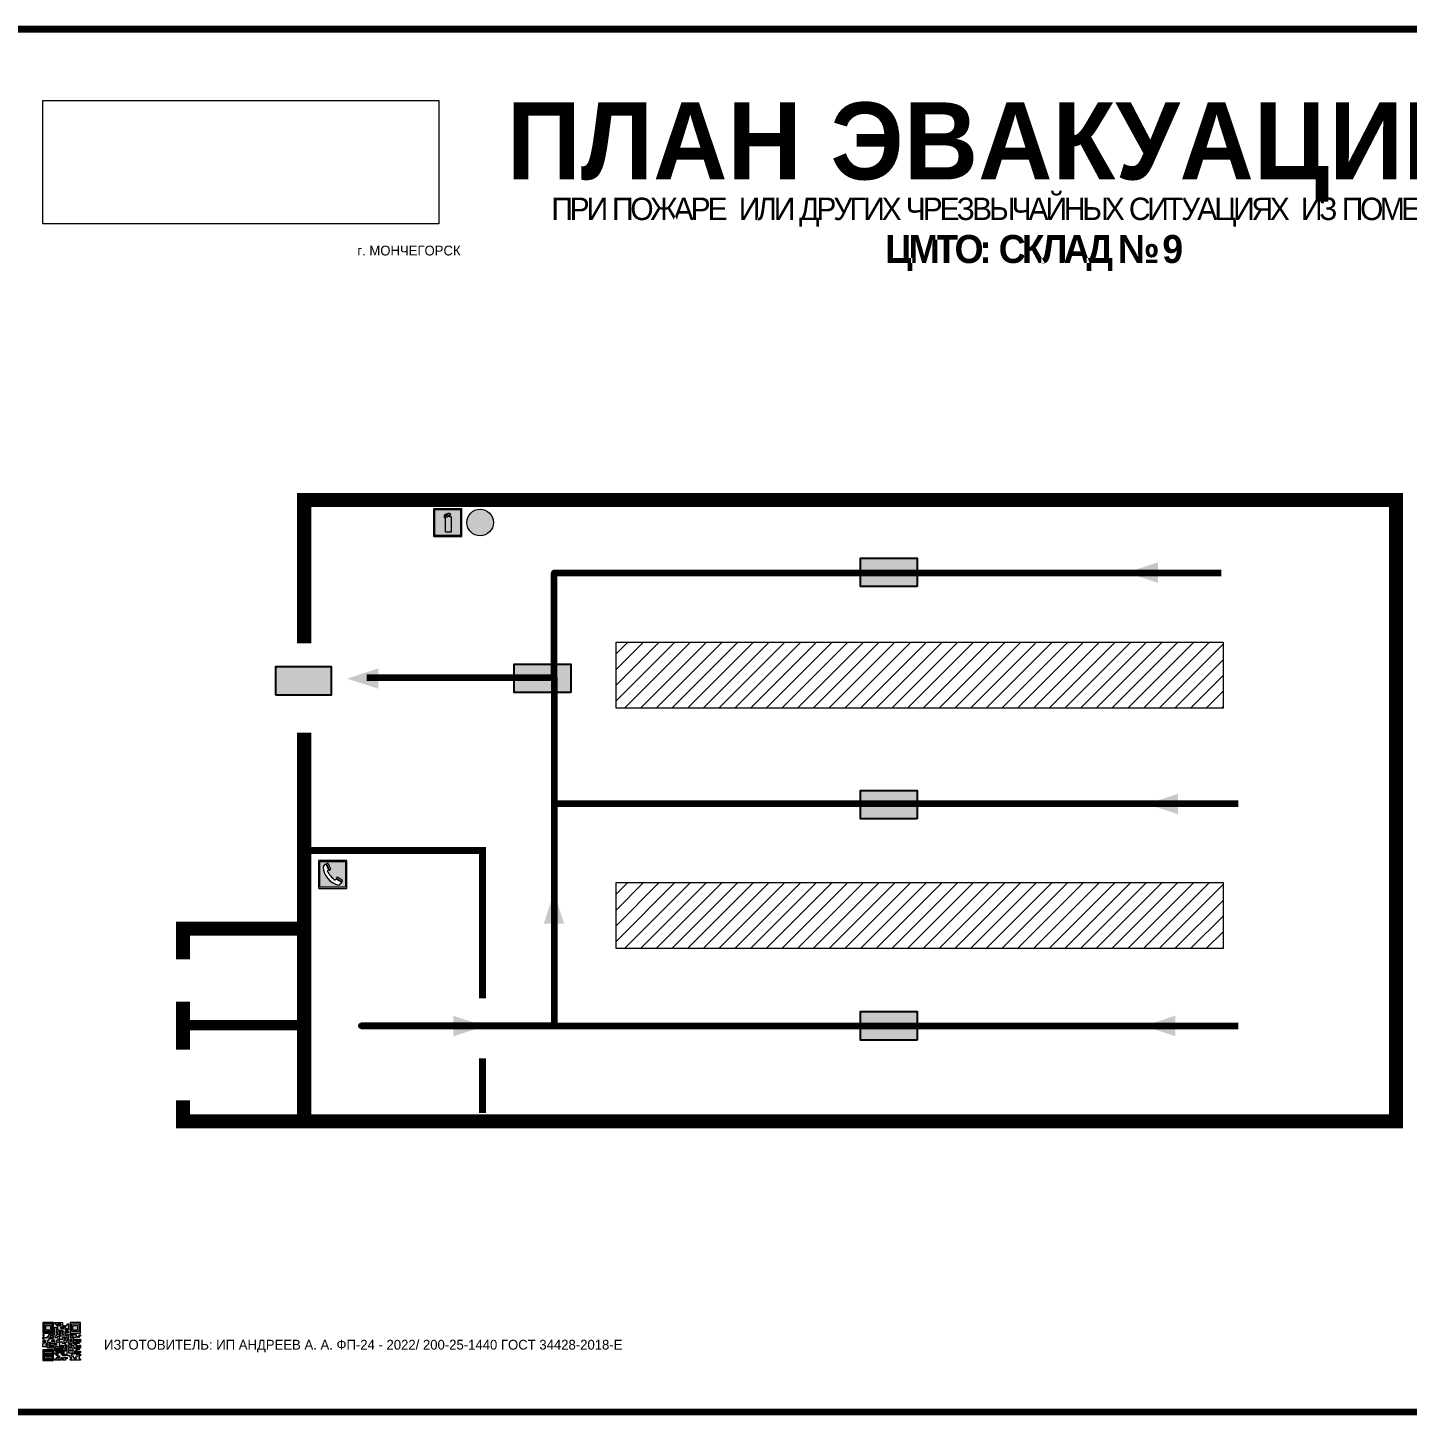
# Model space of a CAD drawing. Header units: millimetres. Extents: x 13810 to 67229, y 12374 to 21950.
# Drawn here: x 36676.6 to 37070.6, y 19087.6 to 19483 of the extents above; entities that cross this region are included whole.
import ezdxf

# ---------------------------------------------------------------- set-up
doc = ezdxf.new("R2010")
doc.units = ezdxf.units.MM
doc.layers.add('План_Штампы', color=7, linetype='Continuous')
doc.styles.add('обычный', font='arial.ttf')
picture_1 = doc.add_image_def('image1.jpg', size_in_pixel=(337, 105))

# ---------------------------------------------------------------- blocks, each defined once
blk = doc.blocks.new('QR')
at = {"lineweight": 0}
h = blk.add_hatch(color=256, dxfattribs=at)
h.dxf.hatch_style = 1
h.paths.add_polyline_path([(9241.16, 2687.38), (9242.01, 2687.38), (9242.01, 2687.83), (9241.59, 2687.83), (9241.59, 2688.68), (9239.45, 2688.68), (9239.45, 2688.25), (9239.86, 2688.25), (9239.86, 2687.83), (9240.29, 2687.83), (9240.29, 2688.25), (9241.16, 2688.25), (9241.16, 2687.83), (9240.29, 2687.83), (9240.29, 2687.38), (9239.45, 2687.38), (9239.45, 2685.22), (9238.57, 2685.22), (9238.57, 2684.8), (9239.02, 2684.8), (9239.02, 2684.37), (9238.13, 2684.37), (9238.13, 2683.92), (9239.02, 2683.92), (9239.02, 2683.5), (9239.44, 2683.5), (9239.44, 2682.64), (9239.87, 2682.64), (9239.87, 2682.18), (9239.44, 2682.18), (9239.44, 2682.64), (9238.13, 2682.64), (9238.13, 2681.76), (9237.71, 2681.76), (9237.71, 2682.64), (9238.13, 2682.64), (9238.13, 2683.07), (9237.27, 2683.07), (9237.27, 2683.51), (9237.71, 2683.51), (9237.71, 2684.37), (9238.13, 2684.37), (9238.13, 2685.22), (9237.71, 2685.22), (9237.71, 2684.8), (9237.28, 2684.8), (9237.28, 2684.38), (9235.98, 2684.38), (9235.98, 2683.92), (9236.4, 2683.92), (9236.4, 2683.49), (9236.84, 2683.49), (9236.84, 2683.07), (9236.4, 2683.07), (9236.4, 2682.64), (9235.98, 2682.64), (9235.98, 2681.76), (9237.29, 2681.76), (9237.29, 2681.33), (9239.43, 2681.33), (9239.43, 2681.76), (9240.74, 2681.76), (9240.74, 2683.05), (9239.87, 2683.05), (9239.87, 2683.5), (9240.29, 2683.5), (9240.29, 2683.91), (9240.74, 2683.91), (9240.74, 2684.81), (9240.29, 2684.81), (9240.29, 2684.79), (9240.29, 2684.37), (9239.45, 2684.37), (9239.45, 2684.8), (9239.87, 2684.8), (9239.87, 2685.21), (9240.74, 2685.21), (9240.74, 2686.1), (9240.29, 2686.1), (9240.29, 2685.64), (9239.86, 2685.64), (9239.86, 2686.95), (9240.29, 2686.95), (9240.29, 2686.52), (9240.74, 2686.52), (9240.74, 2686.1), (9241.16, 2686.1), (9241.16, 2686.53), (9241.59, 2686.53), (9241.59, 2686.1), (9242.02, 2686.1), (9242.02, 2685.21), (9241.59, 2685.21), (9241.59, 2686.1), (9241.16, 2686.1), (9241.16, 2685.21), (9240.74, 2685.21), (9240.74, 2684.81), (9242.89, 2684.81), (9242.89, 2685.22), (9242.47, 2685.22), (9242.47, 2686.11), (9242.89, 2686.11), (9242.89, 2686.52), (9242.46, 2686.52), (9242.46, 2686.95), (9242.89, 2686.95), (9242.89, 2686.52), (9243.32, 2686.52), (9243.32, 2688.26), (9242.9, 2688.26), (9242.9, 2687.83), (9242.47, 2687.83), (9242.47, 2687.38), (9242.01, 2687.38), (9242.01, 2686.94), (9241.16, 2686.94)])
h.paths.add_polyline_path([(9239.02, 2682.18), (9239.02, 2681.76), (9238.54, 2681.76), (9238.54, 2682.18)], flags=16)
h.paths.add_polyline_path([(9237.27, 2682.65), (9237.27, 2682.19), (9236.83, 2682.19), (9236.83, 2682.65)], flags=16)
h = blk.add_hatch(color=256, dxfattribs=at)
h.dxf.hatch_style = 1
h.paths.add_polyline_path([(9238.15, 2687.83), (9236.83, 2687.83), (9236.83, 2686.52), (9238.15, 2686.52)], flags=0)
h.paths.add_polyline_path([(9239.01, 2685.65), (9239.01, 2688.68), (9235.98, 2688.68), (9235.98, 2685.65)])
h.paths.add_polyline_path([(9236.41, 2686.1), (9236.41, 2688.26), (9238.56, 2688.26), (9238.56, 2686.1)], flags=16)
h.paths.add_polyline_path([(9236.83, 2686.52), (9236.83, 2687.83), (9238.15, 2687.83), (9238.15, 2686.52)], flags=0)
h = blk.add_hatch(color=256, dxfattribs=at)
h.dxf.hatch_style = 1
h.paths.add_polyline_path([(9243.32, 2686.11), (9242.89, 2686.11), (9242.89, 2685.64), (9243.32, 2685.64)])
h.paths.add_polyline_path([(9239.02, 2683.07), (9239.02, 2683.5), (9238.56, 2683.5), (9238.56, 2683.07)])
h.paths.add_polyline_path([(9236.4, 2684.8), (9236.4, 2685.22), (9235.98, 2685.22), (9235.98, 2684.8)])
h.paths.add_polyline_path([(9236.4, 2683.07), (9236.4, 2683.49), (9235.98, 2683.49), (9235.98, 2683.07)])
h = blk.add_hatch(color=256, dxfattribs=at)
h.dxf.hatch_style = 1
h.paths.add_polyline_path([(9238.15, 2686.52), (9238.15, 2687.83), (9236.83, 2687.83), (9236.83, 2686.52)])
h.paths.add_polyline_path([(9245.91, 2686.52), (9245.91, 2687.83), (9244.59, 2687.83), (9244.59, 2686.52)], flags=0)
h.paths.add_polyline_path([(9246.77, 2685.65), (9246.77, 2688.68), (9243.74, 2688.68), (9243.74, 2685.65)])
h.paths.add_polyline_path([(9244.17, 2686.1), (9244.17, 2688.26), (9246.32, 2688.26), (9246.32, 2686.1)], flags=16)
h.paths.add_polyline_path([(9244.59, 2686.52), (9244.59, 2687.83), (9245.91, 2687.83), (9245.91, 2686.52)], flags=0)
h = blk.add_hatch(color=256, dxfattribs=at)
h.dxf.hatch_style = 1
h.paths.add_polyline_path([(9240.75, 2681.76), (9240.75, 2681.35), (9241.17, 2681.35), (9241.17, 2681.76)])
h.paths.add_polyline_path([(9241.6, 2682.18), (9241.17, 2682.18), (9241.17, 2681.76), (9241.6, 2681.76)])
h.paths.add_polyline_path([(9242.47, 2681.34), (9242.47, 2682.19), (9242.02, 2682.19), (9242.02, 2681.76), (9241.6, 2681.76), (9241.6, 2681.34)])
h.paths.add_polyline_path([(9239.87, 2678.3), (9239.44, 2678.3), (9239.44, 2677.89), (9241.17, 2677.89), (9241.17, 2678.3), (9240.28, 2678.3), (9240.28, 2678.73), (9239.87, 2678.73)])
h.paths.add_polyline_path([(9240.75, 2678.73), (9240.75, 2679.19), (9240.28, 2679.19), (9240.28, 2678.73)])
h.paths.add_polyline_path([(9241.6, 2678.73), (9241.17, 2678.73), (9241.17, 2678.3), (9241.6, 2678.3)])
h.paths.add_polyline_path([(9242.02, 2678.3), (9241.6, 2678.3), (9241.6, 2677.89), (9242.48, 2677.89), (9242.48, 2678.31), (9242.9, 2678.31), (9242.9, 2678.73), (9242.02, 2678.73)])
h.paths.add_polyline_path([(9246.36, 2684.37), (9246.36, 2684.79), (9245.93, 2684.79), (9245.93, 2684.37)])
h.paths.add_polyline_path([(9246.78, 2685.2), (9246.36, 2685.2), (9246.36, 2684.79), (9246.78, 2684.79)])
h.paths.add_polyline_path([(9245.91, 2687.83), (9244.59, 2687.83), (9244.59, 2686.52), (9245.91, 2686.52)])
h = blk.add_hatch(color=256, dxfattribs=at)
h.dxf.hatch_style = 1
h.paths.add_polyline_path([(9243.32, 2682.64), (9243.32, 2683.07), (9244.62, 2683.07), (9244.62, 2684.37), (9243.74, 2684.37), (9243.74, 2684.8), (9244.62, 2684.8), (9244.62, 2684.37), (9245.48, 2684.37), (9245.48, 2685.22), (9243.32, 2685.22), (9243.32, 2683.5), (9242.89, 2683.5), (9242.89, 2683.06), (9242.01, 2683.06), (9242.01, 2683.91), (9242.47, 2683.91), (9242.47, 2683.5), (9242.89, 2683.5), (9242.89, 2684.38), (9241.59, 2684.38), (9241.59, 2683.91), (9240.74, 2683.91), (9240.74, 2683.05), (9241.59, 2683.05), (9241.59, 2682.64), (9242.47, 2682.64), (9242.47, 2682.19), (9242.91, 2682.19), (9242.91, 2681.34), (9242.48, 2681.34), (9242.48, 2680.91), (9242.91, 2680.91), (9242.91, 2679.17), (9243.75, 2679.17), (9243.75, 2678.73), (9244.2, 2678.73), (9244.2, 2678.3), (9243.75, 2678.3), (9243.75, 2677.88), (9246.78, 2677.88), (9246.78, 2678.3), (9246.35, 2678.3), (9246.35, 2679.19), (9245.48, 2679.19), (9245.48, 2678.31), (9245.05, 2678.31), (9245.05, 2678.73), (9244.62, 2678.73), (9244.62, 2679.19), (9244.2, 2679.19), (9244.2, 2679.61), (9245.05, 2679.61), (9245.05, 2680.46), (9245.48, 2680.46), (9245.48, 2681.34), (9245.04, 2681.34), (9245.04, 2681.76), (9244.63, 2681.76), (9244.63, 2682.19), (9244.21, 2682.19), (9244.21, 2681.76), (9243.32, 2681.76), (9243.32, 2682.19), (9244.21, 2682.19), (9244.21, 2682.64)])
h.paths.add_polyline_path([(9243.75, 2683.49), (9243.75, 2683.92), (9244.21, 2683.92), (9244.21, 2683.49)], flags=16)
h.paths.add_polyline_path([(9243.32, 2681.34), (9244.63, 2681.34), (9244.63, 2680.04), (9243.32, 2680.04)], flags=16)
h.paths.add_polyline_path([(9243.76, 2680.89), (9244.18, 2680.89), (9244.18, 2680.48), (9243.76, 2680.48)], flags=0)
h = blk.add_hatch(color=256, dxfattribs=at)
h.dxf.hatch_style = 1
h.paths.add_polyline_path([(9242.02, 2680.46), (9242.48, 2680.46), (9242.48, 2680.91), (9241.58, 2680.91), (9241.58, 2681.35), (9241.17, 2681.35), (9241.17, 2680.91), (9240.75, 2680.91), (9240.75, 2681.33), (9239.43, 2681.33), (9239.43, 2680.46), (9239.86, 2680.46), (9239.86, 2680.92), (9240.3, 2680.92), (9240.3, 2680.46), (9239.86, 2680.46), (9239.86, 2680.04), (9239.44, 2680.04), (9239.44, 2679.62), (9239.86, 2679.62), (9239.86, 2679.19), (9240.29, 2679.19), (9240.29, 2680.03), (9241.18, 2680.03), (9241.18, 2680.47), (9241.6, 2680.47), (9241.6, 2680.03), (9241.18, 2680.03), (9241.18, 2679.61), (9241.6, 2679.61), (9241.6, 2679.19), (9242.47, 2679.19), (9242.47, 2679.6), (9242.02, 2679.6)])
h = blk.add_hatch(color=256, dxfattribs=at)
h.dxf.hatch_style = 1
h.paths.add_polyline_path([(9246.36, 2683.07), (9246.78, 2683.07), (9246.78, 2683.92), (9246.36, 2683.92), (9246.36, 2683.49), (9245.92, 2683.49), (9245.92, 2683.92), (9245.06, 2683.92), (9245.06, 2683.49), (9245.48, 2683.49), (9245.48, 2683.07), (9244.62, 2683.07), (9244.62, 2682.65), (9245.05, 2682.65), (9245.05, 2682.18), (9245.48, 2682.18), (9245.48, 2682.65), (9246.36, 2682.65)])
h.paths.add_polyline_path([(9246.78, 2682.18), (9246.36, 2682.18), (9246.36, 2681.75), (9245.92, 2681.75), (9245.92, 2682.18), (9245.48, 2682.18), (9245.48, 2681.34), (9245.48, 2681.34), (9245.94, 2681.34), (9245.94, 2680.91), (9246.36, 2680.91), (9246.36, 2681.34), (9246.78, 2681.34)])
h = blk.add_hatch(color=256, dxfattribs=at)
h.dxf.hatch_style = 1
h.paths.add_polyline_path([(9235.98, 2680.9), (9235.98, 2677.86), (9239.02, 2677.86), (9239.02, 2680.9)])
h.paths.add_polyline_path([(9238.57, 2680.48), (9238.57, 2678.32), (9236.41, 2678.32), (9236.41, 2680.48)], flags=16)
h.paths.add_polyline_path([(9238.15, 2680.05), (9238.15, 2678.74), (9236.83, 2678.74), (9236.83, 2680.05)], flags=0)
h = blk.add_hatch(color=256, dxfattribs=at)
h.dxf.hatch_style = 1
h.paths.add_polyline_path([(9238.15, 2680.05), (9236.83, 2680.05), (9236.83, 2678.74), (9238.15, 2678.74)])
h = blk.add_hatch(color=256, dxfattribs=at)
h.dxf.hatch_style = 1
h.paths.add_polyline_path([(9244.18, 2680.48), (9244.18, 2680.89), (9243.76, 2680.89), (9243.76, 2680.48)])
h = blk.add_hatch(color=256, dxfattribs=at)
h.dxf.hatch_style = 1
h.paths.add_polyline_path([(9245.93, 2680.04), (9245.93, 2680.46), (9245.48, 2680.46), (9245.48, 2679.62), (9246.35, 2679.62), (9246.35, 2680.04)])
h.paths.add_polyline_path([(9246.78, 2680.04), (9246.78, 2680.46), (9246.35, 2680.46), (9246.35, 2680.04)])
h.paths.add_polyline_path([(9246.78, 2679.18), (9246.78, 2679.62), (9246.35, 2679.62), (9246.35, 2679.18)])
for points in [[(9237.71, 2685.22), (9238.13, 2685.22), (9238.13, 2684.37), (9237.71, 2684.37), (9237.71, 2683.51), (9237.27, 2683.51), (9237.27, 2683.07), (9238.13, 2683.07), (9238.13, 2682.64), (9237.71, 2682.64), (9237.71, 2681.76), (9238.13, 2681.76), (9238.13, 2682.64), (9239.44, 2682.64), (9239.44, 2683.5), (9239.02, 2683.5), (9239.02, 2683.07), (9238.56, 2683.07), (9238.56, 2683.5), (9239.02, 2683.5), (9239.02, 2683.92), (9238.13, 2683.92), (9238.13, 2684.37), (9239.02, 2684.37), (9239.02, 2684.8), (9238.57, 2684.8), (9238.57, 2685.22), (9239.45, 2685.22), (9239.45, 2687.38), (9240.29, 2687.38), (9240.29, 2687.83), (9239.86, 2687.83), (9239.86, 2688.25), (9239.45, 2688.25), (9239.45, 2688.68), (9241.59, 2688.68), (9241.59, 2687.83), (9242.01, 2687.83), (9242.01, 2687.38), (9242.47, 2687.38), (9242.47, 2687.83), (9242.9, 2687.83), (9242.9, 2688.26), (9243.32, 2688.26), (9243.32, 2686.52), (9242.89, 2686.52), (9242.89, 2686.11), (9243.32, 2686.11), (9243.32, 2685.64), (9242.89, 2685.64), (9242.89, 2686.11), (9242.47, 2686.11), (9242.47, 2685.22), (9242.89, 2685.22), (9242.89, 2684.81), (9240.74, 2684.81), (9240.74, 2683.91), (9241.59, 2683.91), (9241.59, 2684.38), (9242.89, 2684.38), (9242.89, 2683.5), (9242.47, 2683.5), (9242.47, 2683.91), (9242.01, 2683.91), (9242.01, 2683.06), (9242.89, 2683.06), (9242.89, 2683.5), (9243.32, 2683.5), (9243.32, 2685.22), (9245.48, 2685.22), (9245.48, 2684.37), (9244.62, 2684.37), (9244.62, 2683.07), (9245.48, 2683.07), (9245.48, 2683.49), (9245.06, 2683.49), (9245.06, 2683.92), (9245.92, 2683.92), (9245.92, 2683.49), (9246.36, 2683.49), (9246.36, 2683.92), (9246.78, 2683.92), (9246.78, 2683.07), (9246.36, 2683.07), (9246.36, 2682.65), (9245.48, 2682.65), (9245.48, 2682.18), (9245.92, 2682.18), (9245.92, 2681.75), (9246.36, 2681.75), (9246.36, 2682.18), (9246.78, 2682.18), (9246.78, 2681.34), (9246.36, 2681.34), (9246.36, 2680.91), (9245.94, 2680.91), (9245.94, 2681.34), (9245.48, 2681.34), (9245.48, 2680.46), (9245.93, 2680.46), (9245.93, 2680.04), (9246.35, 2680.04), (9246.35, 2680.46), (9246.78, 2680.46), (9246.78, 2680.04), (9246.78, 2680.04), (9246.35, 2680.04), (9246.35, 2679.62), (9246.78, 2679.62), (9246.78, 2679.18), (9246.35, 2679.18), (9246.35, 2678.3), (9246.78, 2678.3), (9246.78, 2677.88), (9243.75, 2677.88), (9243.75, 2678.3), (9244.2, 2678.3), (9244.2, 2678.73), (9243.75, 2678.73), (9243.75, 2679.17), (9242.91, 2679.17), (9242.91, 2680.91), (9242.48, 2680.91), (9242.48, 2680.46), (9242.02, 2680.46), (9242.02, 2679.6), (9242.47, 2679.6), (9242.47, 2679.19), (9241.6, 2679.19), (9241.6, 2679.61), (9241.18, 2679.61), (9241.18, 2680.03), (9240.29, 2680.03), (9240.29, 2679.19), (9240.75, 2679.19), (9240.75, 2678.73), (9240.28, 2678.73), (9240.28, 2678.3), (9241.17, 2678.3), (9241.17, 2678.73), (9241.6, 2678.73), (9241.6, 2678.3), (9242.02, 2678.3), (9242.02, 2678.73), (9242.9, 2678.73), (9242.9, 2678.31), (9242.48, 2678.31), (9242.48, 2677.89), (9241.6, 2677.89), (9241.6, 2678.3), (9241.17, 2678.3), (9241.17, 2677.89), (9239.44, 2677.89), (9239.44, 2678.3), (9239.87, 2678.3), (9239.87, 2678.73), (9240.28, 2678.73), (9240.28, 2679.19), (9240.29, 2679.19), (9239.86, 2679.19), (9239.86, 2679.62), (9239.44, 2679.62), (9239.44, 2680.04), (9239.86, 2680.04), (9239.86, 2680.46), (9239.43, 2680.46), (9239.43, 2681.33), (9237.29, 2681.33), (9237.29, 2681.76), (9235.98, 2681.76), (9235.98, 2682.64), (9236.4, 2682.64), (9236.4, 2683.07), (9235.98, 2683.07), (9235.98, 2683.49), (9236.4, 2683.49), (9236.4, 2683.92), (9235.98, 2683.92), (9235.98, 2684.38), (9237.28, 2684.38), (9237.28, 2684.8), (9237.71, 2684.8), (9237.71, 2685.22), (9237.92, 2685.22)], [(9240.74, 2685.21), (9239.87, 2685.21), (9239.87, 2684.8), (9239.45, 2684.8), (9239.45, 2684.37), (9240.29, 2684.37), (9240.29, 2684.79), (9240.29, 2684.81), (9240.74, 2684.81), (9240.74, 2685.21), (9239.87, 2685.21)], [(9240.74, 2686.1), (9240.74, 2686.52), (9240.29, 2686.52), (9240.29, 2686.95), (9239.86, 2686.95), (9239.86, 2685.64), (9240.29, 2685.64), (9240.29, 2686.1), (9240.74, 2686.1), (9240.74, 2686.52)], [(9240.74, 2683.05), (9240.74, 2681.76), (9239.43, 2681.76), (9239.43, 2681.33), (9240.75, 2681.33), (9240.75, 2681.35), (9240.75, 2680.91), (9241.17, 2680.91), (9241.17, 2681.35), (9241.58, 2681.35), (9241.58, 2680.91), (9242.48, 2680.91), (9242.48, 2681.34), (9242.91, 2681.34), (9242.91, 2682.19), (9242.47, 2682.19), (9242.47, 2682.64), (9241.59, 2682.64), (9241.59, 2683.05), (9240.74, 2683.05)], [(9239.86, 2680.46), (9239.86, 2680.92), (9240.3, 2680.92), (9240.3, 2680.46), (9239.86, 2680.46)], [(9240.74, 2683.91), (9240.29, 2683.91), (9240.29, 2683.5), (9239.87, 2683.5), (9239.87, 2683.05), (9240.74, 2683.05), (9240.74, 2683.91)], [(9241.6, 2681.76), (9242.02, 2681.76), (9242.02, 2682.19), (9242.47, 2682.19), (9242.47, 2681.34), (9241.6, 2681.34), (9241.6, 2681.76)], [(9244.62, 2683.07), (9243.32, 2683.07), (9243.32, 2682.64), (9244.21, 2682.64), (9244.21, 2682.19), (9243.32, 2682.19), (9243.32, 2681.76), (9244.21, 2681.76), (9244.21, 2682.19), (9244.63, 2682.19), (9244.63, 2681.76), (9245.04, 2681.76), (9245.04, 2681.34), (9245.48, 2681.34)], [(9244.62, 2684.37), (9244.62, 2684.8), (9243.74, 2684.8), (9243.74, 2684.37), (9244.62, 2684.37)], [(9245.48, 2682.18), (9245.05, 2682.18), (9245.05, 2682.65), (9244.62, 2682.65), (9244.62, 2683.07)], [(9245.48, 2682.18), (9245.48, 2681.34)], [(9245.48, 2680.46), (9245.05, 2680.46), (9245.05, 2679.61), (9244.2, 2679.61), (9244.2, 2679.19), (9244.62, 2679.19), (9244.62, 2678.73), (9245.05, 2678.73), (9245.05, 2678.31), (9245.48, 2678.31), (9245.48, 2679.19), (9246.35, 2679.19), (9246.35, 2679.07)], [(9246.35, 2679.62), (9245.48, 2679.62), (9245.48, 2680.46)], [(9245.48, 2680.46), (9245.48, 2679.62), (9246.35, 2679.62), (9246.35, 2680.04), (9245.93, 2680.04), (9245.93, 2680.46), (9245.48, 2680.46), (9245.48, 2679.62)], [(9246.35, 2679.62), (9246.35, 2679.18)]]:
    blk.add_lwpolyline(points, dxfattribs=at)
for points in [[(9235.98, 2685.65), (9239.01, 2685.65), (9239.01, 2688.68), (9235.98, 2688.68)], [(9235.98, 2684.8), (9236.4, 2684.8), (9236.4, 2685.22), (9235.98, 2685.22)], [(9236.41, 2688.26), (9238.56, 2688.26), (9238.56, 2686.1), (9236.41, 2686.1)], [(9236.83, 2687.83), (9238.15, 2687.83), (9238.15, 2686.52), (9236.83, 2686.52)], [(9240.29, 2687.83), (9241.16, 2687.83), (9241.16, 2688.25), (9240.29, 2688.25)], [(9240.29, 2688.25), (9241.16, 2688.25), (9241.16, 2687.83), (9240.29, 2687.83)], [(9241.16, 2686.1), (9240.74, 2686.1), (9240.74, 2685.21), (9241.16, 2685.21)], [(9242.01, 2687.38), (9241.16, 2687.38), (9241.16, 2686.94), (9242.01, 2686.94)], [(9241.16, 2687.38), (9242.01, 2687.38), (9242.01, 2686.94), (9241.16, 2686.94)], [(9241.16, 2686.53), (9241.59, 2686.53), (9241.59, 2686.1), (9241.16, 2686.1)], [(9241.59, 2686.1), (9242.02, 2686.1), (9242.02, 2685.21), (9241.59, 2685.21)], [(9242.89, 2686.52), (9242.46, 2686.52), (9242.46, 2686.95), (9242.89, 2686.95)], [(9243.74, 2685.65), (9246.77, 2685.65), (9246.77, 2688.68), (9243.74, 2688.68)], [(9244.17, 2688.26), (9246.32, 2688.26), (9246.32, 2686.1), (9244.17, 2686.1)], [(9244.59, 2687.83), (9245.91, 2687.83), (9245.91, 2686.52), (9244.59, 2686.52)], [(9246.36, 2685.2), (9246.78, 2685.2), (9246.78, 2684.79), (9246.36, 2684.79)], [(9236.4, 2683.07), (9236.84, 2683.07), (9236.84, 2683.49), (9236.4, 2683.49)], [(9236.83, 2682.19), (9237.27, 2682.19), (9237.27, 2682.65), (9236.83, 2682.65)], [(9238.54, 2682.18), (9239.02, 2682.18), (9239.02, 2681.76), (9238.54, 2681.76)], [(9239.44, 2682.64), (9239.87, 2682.64), (9239.87, 2682.18), (9239.44, 2682.18)], [(9240.75, 2681.76), (9241.17, 2681.76), (9241.17, 2681.35), (9240.75, 2681.35)], [(9241.17, 2682.18), (9241.6, 2682.18), (9241.6, 2681.76), (9241.17, 2681.76)], [(9243.32, 2680.04), (9244.63, 2680.04), (9244.63, 2681.34), (9243.32, 2681.34)], [(9243.75, 2683.92), (9244.21, 2683.92), (9244.21, 2683.49), (9243.75, 2683.49)], [(9245.93, 2684.79), (9246.36, 2684.79), (9246.36, 2684.37), (9245.93, 2684.37)], [(9235.98, 2677.86), (9239.02, 2677.86), (9239.02, 2680.9), (9235.98, 2680.9)], [(9236.41, 2680.48), (9238.57, 2680.48), (9238.57, 2678.32), (9236.41, 2678.32)], [(9236.83, 2680.05), (9238.15, 2680.05), (9238.15, 2678.74), (9236.83, 2678.74)], [(9241.18, 2680.03), (9241.6, 2680.03), (9241.6, 2680.47), (9241.18, 2680.47)], [(9243.76, 2680.89), (9244.18, 2680.89), (9244.18, 2680.48), (9243.76, 2680.48)]]:
    blk.add_lwpolyline(points, close=True, dxfattribs=at)
blk = doc.blocks.new('A$C7B4425F7')
at = {"true_color": 0xffffff}
blk.add_hatch(color=7, dxfattribs=at).paths.add_polyline_path([(0, 0), (-16, 0), (-16, -8), (0, -8)])
h = blk.add_hatch(color=126)
h.paths.add_polyline_path([(-0.2, -0.2), (-15.8, -0.2), (-15.8, -7.8), (-0.2, -7.8)])
h.paths.add_polyline_path([(-11.76, -2.03), (-11.76, -3.66), (-11.17, -3.66, -0.568275), (-11.17, -6.18), (-12.58, -6.18), (-12.58, -2.03)], flags=16)
h.paths.add_polyline_path([(-13.33, -4.12, -0.495768), (-13.59, -6.18), (-15.03, -6.18), (-15.03, -2.03), (-13.59, -2.03, -0.487973)], flags=16)
h.paths.add_polyline_path([(-10.25, -2.03), (-9.48, -2.03), (-9.48, -6.18), (-10.25, -6.18)], flags=16)
h.paths.add_polyline_path([(-13.84, -3.69), (-14.24, -3.69), (-14.24, -3.03), (-13.9, -3.03, -0.692621)], flags=0)
h.paths.add_polyline_path([(-9.15, -2.03), (-8.4, -2.03), (-8.04, -3.07), (-7.68, -2.03), (-6.93, -2.03), (-7.64, -4.1), (-6.93, -6.18), (-7.68, -6.18), (-8.04, -5.14), (-8.4, -6.18), (-9.15, -6.18), (-8.44, -4.1)], flags=16)
h.paths.add_polyline_path([(-11.76, -4.46), (-11.42, -4.46, -0.692621), (-11.36, -5.12), (-11.76, -5.12)], flags=0)
h.paths.add_polyline_path([(-13.9, -5.2), (-14.24, -5.2), (-14.24, -4.55), (-13.84, -4.55, -0.708038)], flags=0)
edge = h.paths.add_edge_path(flags=16)
edge.add_ellipse((-5.51, -4.08), major_axis=(0, 2.05), ratio=0.586184, start_angle=0, end_angle=360)
edge = h.paths.add_edge_path(flags=0)
edge.add_ellipse((-5.51, -4.08), major_axis=(0, 1.14), ratio=0.454828, start_angle=0, end_angle=360)
h.paths.add_polyline_path([(-4.13, -4.96, 0.377264), (-3.48, -4.52, 0.0555), (-3.16, -2.03), (-1.66, -2.03), (-1.66, -4.96), (-0.96, -4.96), (-0.96, -7.01), (-1.75, -7.01), (-1.75, -6.18), (-3.3, -6.18), (-3.3, -7.02), (-4.13, -7.02)], flags=16)
h.paths.add_polyline_path([(-2.73, -2.91), (-2.28, -2.91), (-2.28, -4.96), (-3.05, -4.96, 0.079136)], flags=0)
at = {"color": 126}
blk.add_lwpolyline([(-16, -8), (0, -8), (0, 0), (-16, 0)], close=True, dxfattribs=at)
blk = doc.blocks.new('A$C32E8229D')
at = {"true_color": 0xffffff}
blk.add_hatch(color=7, dxfattribs=at).paths.add_polyline_path([(0, 0), (0, -8), (16, -8), (16, 0)])
h = blk.add_hatch(color=126)
h.paths.add_polyline_path([(0.2, -0.2), (15.8, -0.2), (15.8, -7.8), (0.2, -7.8)])
h.paths.add_polyline_path([(13.49, -2.05), (12.08, -2.05), (11.37, -2.63, 0.162397), (11.29, -2.84), (11.29, -3.63), (10.35, -3.63), (10.35, -4.05), (11.68, -4.05), (11.68, -3.48), (12.26, -4.28), (11.29, -5.1), (11.29, -6.78), (11.85, -6.78), (11.85, -5.44), (12.8, -4.64), (12.8, -5.94), (14.46, -5.94), (14.46, -5.39), (13.45, -5.39), (13.45, -3.97), (12.46, -2.59), (13.15, -2.59), (13.69, -3.34), (14.18, -3)], flags=16)
h.paths.add_polyline_path([(10.74, -1.82, 1), (11.8, -1.82, 1)], flags=16)
h.paths.add_polyline_path([(9.39, -3.59), (5.99, -3.59), (6.56, -3.03), (5.91, -3.03), (5.1, -3.83), (5.91, -4.64), (6.56, -4.64), (5.99, -4.09), (9.39, -4.09)], flags=16)
h.paths.add_polyline_path([(4.29, -1.08), (1.72, -1.08), (1.72, -6.6), (4.29, -6.6)], flags=16)
at = {"color": 126}
blk.add_lwpolyline([(16, -8), (0, -8), (0, 0), (16, 0)], close=True, dxfattribs=at)
blk = doc.blocks.new('A$C7B8C2D5B')
at = {"lineweight": 0}
h = blk.add_hatch(color=5, dxfattribs=at)
h.dxf.hatch_style = 1
h.paths.add_polyline_path([(1.4, -3.02, 1), (-2.11, -3.02, 1)])
at = {"color": 5, "lineweight": 0}
blk.add_circle((-0.36, -3.02), 1.75, dxfattribs=at)
blk = doc.blocks.new('A$C3AD82952')
at = {"true_color": 0xf5f5ff}
h = blk.add_hatch(color=7, dxfattribs=at)
h.dxf.hatch_style = 1
h.paths.add_polyline_path([(8.21, 8.73, 0.414214), (7.89, 9.05), (7.22, 9.05), (7.22, 9.92), (7.59, 9.92, 1), (7.57, 10.36), (7.22, 10.36), (7.22, 10.6), (6.43, 10.6), (6.43, 10.36), (6.01, 10.36), (4.74, 9.59), (4.74, 8.69), (4.98, 8.73), (4.98, 9.26), (6.12, 9.91), (6.43, 9.91), (6.43, 9.05), (5.76, 9.05, 0.414214), (5.44, 8.73), (5.44, 2.2), (8.21, 2.2)], flags=0)
h.paths.add_polyline_path([(12.8, 12.8), (0, 12.8), (0, 0), (12.8, 0)])
h.paths.add_polyline_path([(0.51, 12.29), (12.29, 12.29), (12.29, 0.51), (0.51, 0.51)], flags=16)
h.paths.add_polyline_path([(4.74, 9.59), (6.01, 10.36), (6.43, 10.36), (6.43, 10.6), (7.22, 10.6), (7.22, 10.36), (7.59, 10.36, -0.94586), (7.59, 9.92), (7.22, 9.92), (7.22, 9.05), (7.89, 9.05, -0.414214), (8.21, 8.73), (8.21, 2.2), (5.44, 2.2), (5.44, 8.73, -0.414214), (5.76, 9.05), (6.43, 9.05), (6.43, 9.91), (6.12, 9.91), (4.98, 9.26), (4.98, 8.73), (4.74, 8.69)], flags=0)
h = blk.add_hatch(color=242)
h.dxf.hatch_style = 1
h.paths.add_polyline_path([(12.29, 12.29), (0.51, 12.29), (0.51, 0.51), (12.29, 0.51)])
h.paths.add_polyline_path([(4.74, 8.69), (4.74, 9.59), (6.01, 10.36), (6.43, 10.36), (6.43, 10.6), (7.22, 10.6), (7.22, 10.36), (7.59, 10.36, -0.94586), (7.59, 9.92), (7.22, 9.92), (7.22, 9.05), (7.89, 9.05, -0.414214), (8.21, 8.73), (8.21, 2.2), (5.44, 2.2), (5.44, 8.73, -0.414214), (5.76, 9.05), (6.43, 9.05), (6.43, 9.91), (6.12, 9.91), (4.98, 9.26), (4.98, 8.73)], flags=16)
h = blk.add_hatch(color=7, dxfattribs=at)
h.dxf.hatch_style = 1
h.paths.add_polyline_path([(8.21, 8.73, 0.414214), (7.89, 9.05), (7.22, 9.05), (7.22, 9.92), (7.59, 9.92, 1), (7.57, 10.36), (7.22, 10.36), (7.22, 10.6), (6.43, 10.6), (6.43, 10.36), (6.01, 10.36), (4.74, 9.59), (4.74, 8.69), (4.98, 8.73), (4.98, 9.26), (6.12, 9.91), (6.43, 9.91), (6.43, 9.05), (5.76, 9.05, 0.414214), (5.44, 8.73), (5.44, 2.2), (8.21, 2.2)])
at = {"color": 242, "lineweight": 5}
for p, q in [((0, 0), (0, 12.8)), ((0, 12.8), (12.8, 12.8)), ((12.8, 0), (12.8, 12.8)), ((6.01, 10.36), (4.74, 9.59)), ((4.74, 9.59), (4.74, 8.69)), ((4.74, 8.69), (4.98, 8.73)), ((4.98, 9.26), (6.12, 9.91)), ((4.98, 8.73), (4.98, 9.26)), ((5.44, 2.2), (5.44, 8.73)), ((5.76, 9.05), (6.43, 9.05)), ((6.01, 10.36), (6.43, 10.36)), ((6.12, 9.91), (6.43, 9.91)), ((7.22, 10.6), (6.43, 10.6)), ((6.43, 10.6), (6.43, 10.36)), ((6.43, 9.91), (6.43, 9.05)), ((7.22, 10.36), (7.22, 10.6)), ((7.59, 10.36), (7.22, 10.36)), ((7.22, 9.05), (7.22, 9.92)), ((7.59, 9.92), (7.22, 9.92)), ((7.89, 9.05), (7.22, 9.05)), ((8.21, 2.2), (8.21, 8.73)), ((0, 0), (12.8, 0)), ((5.44, 2.2), (8.21, 2.2))]:
    blk.add_line(p, q, dxfattribs=at)
blk.add_lwpolyline([(0.51, 12.29), (12.29, 12.29), (12.29, 0.51), (0.51, 0.51)], close=True, dxfattribs=at)
for centre, radius, start, end in [((5.76, 8.73), 0.32, 90, 180), ((7.58, 10.14), 0.223, 273.18746, 86.81254), ((7.89, 8.73), 0.32, 0, 90)]:
    blk.add_arc(centre, radius, start, end, dxfattribs=at)
blk = doc.blocks.new('A$C456E1F9C')
at = {"lineweight": 5}
h = blk.add_hatch(color=242, dxfattribs=at)
h.paths.add_polyline_path([(0.51, -1.47), (0.51, -13.26), (12.29, -13.26), (12.29, -1.47)])
h.paths.add_polyline_path([(5.42, -4.95, -0.254479), (4.78, -5.4), (3.52, -2.53, -0.209735), (4.23, -2.4)], flags=16)
h.paths.add_polyline_path([(8.53, -8.6), (10.87, -10.17), (10.54, -10.76), (8.03, -9.13, -0.192251)], flags=16)
h.paths.add_polyline_path([(4.61, -5.49, 0.005518), (3.87, -5.72, 0.128647), (7.49, -10.01, 0.00809), (7.83, -9.33), (10.47, -10.97, -0.16736), (8.99, -12.25, -0.327862), (1.95, -3.95, -0.166952), (3.36, -2.62)], flags=16)
at = {"color": 242, "lineweight": 5}
for p, q in [((0, -13.77), (0, -0.97)), ((12.8, -0.97), (0, -0.97)), ((4.61, -5.49), (3.36, -2.62)), ((3.52, -2.53), (4.78, -5.4)), ((4.23, -2.4), (5.42, -4.95)), ((12.8, -13.77), (12.8, -0.97)), ((7.83, -9.33), (10.47, -10.97)), ((8.03, -9.13), (10.54, -10.76)), ((10.81, -10.12), (8.53, -8.6)), ((10.54, -10.76), (10.8, -10.3)), ((10.8, -10.3), (10.81, -10.12)), ((0, -13.77), (12.8, -13.77))]:
    blk.add_line(p, q, dxfattribs=at)
blk.add_lwpolyline([(0.51, -1.47), (12.29, -1.47), (12.29, -13.26), (0.51, -13.26)], close=True, dxfattribs=at)
for centre, radius, start, end in [((4.59, -5.34), 2.99, 114.28453, 152.19739), ((11.12, -3.31), 9.19, 183.99153, 256.60086), ((4.02, -3.27), 0.891, 76.32839, 123.70924), ((14.98, -39.1), 35.17, 107.14873, 108.41345), ((13.86, -0.94), 11.08, 205.55365, 234.87622), ((4.68, -4.59), 0.824, 276.9621, 334.07228), ((-13.31, 0.8), 23.44, 332.54871, 334.40268), ((8.94, -9.5), 0.989, 114.40924, 157.93883), ((7.87, -9.46), 3, 291.92908, 329.9329)]:
    blk.add_arc(centre, radius, start, end, dxfattribs=at)

msp = doc.modelspace()

# ---------------------------------------------------------------- hatches: boundary and pattern name
at = {"lineweight": 0}
h = msp.add_hatch(dxfattribs=at)
h.set_pattern_fill('ANSI31', color=256)
h.set_pattern_definition([(45, (15784.822, 6865.4442), (-2.24506403, 2.24506403), [])])
h.paths.add_polyline_path([(36844.64, 19307.54), (36844.64, 19288.69), (37018.03, 19288.69), (37018.03, 19307.54)])
h = msp.add_hatch(dxfattribs=at)
h.set_pattern_fill('ANSI31', color=256)
h.set_pattern_definition([(45, (15784.822, 6796.7425), (-2.24506403, 2.24506403), [])])
h.paths.add_polyline_path([(36844.64, 19238.84), (36844.64, 19219.99), (37018.03, 19219.99), (37018.03, 19238.84)])

# ---------------------------------------------------------------- linework, layer by layer
at = {"color": 2, "lineweight": 100}
for points in [[(36659.41, 19877.58), (37259.41, 19877.58), (37259.41, 19482.58), (36659.41, 19482.58)], [(36659.41, 19482.58), (37259.41, 19482.58), (37259.41, 19087.58), (36659.41, 19087.58)]]:
    msp.add_lwpolyline(points, close=True, dxfattribs=at)
at = {"lineweight": 100}
for points, const_width in [([(36755.54, 19281.72), (36755.54, 19170.64), (37067.37, 19170.64), (37067.37, 19348.15), (36755.54, 19348.15), (36755.54, 19307.22)], 4), ([(36755.54, 19248.02), (36806.44, 19248.02), (36806.44, 19205.78)], 2), ([(36720.96, 19216.98), (36720.96, 19225.71), (36755.54, 19225.71)], 4), ([(36720.96, 19191.13), (36720.96, 19204.82)], 4), ([(36720.96, 19198.12), (36755.54, 19198.12)], 3), ([(36806.44, 19188.66), (36806.44, 19173.06)], 2), ([(36755.54, 19170.64), (36720.96, 19170.64), (36720.96, 19176.69)], 4)]:
    msp.add_lwpolyline(points, dxfattribs=dict(at, const_width=const_width))
at = {"color": 126, "lineweight": 100, "true_color": 0x008754}
for points in [[(36826.97, 19297.4), (36826.97, 19327.3), (37017.42, 19327.3)], [(36773.47, 19297.4), (36826.97, 19297.4), (36826.97, 19197.99), (36771.83, 19197.99), (37022.31, 19197.99)], [(37022.31, 19261.34), (36826.97, 19261.34)]]:
    msp.add_lwpolyline(points, dxfattribs=at)
at = {"lineweight": 0}
for points in [[(36844.64, 19307.54), (37018.03, 19307.54), (37018.03, 19288.69), (36844.64, 19288.69)], [(36844.64, 19238.84), (37018.03, 19238.84), (37018.03, 19219.99), (36844.64, 19219.99)]]:
    msp.add_lwpolyline(points, close=True, dxfattribs=at)
at = {"layer": 'План_Штампы', "color": 126, "true_color": 0x008754}
for points in [[(36999.39, 19330.31), (36999.37, 19324.47), (36990.42, 19327.36)], [(36776.77, 19300.04), (36776.75, 19294.21), (36767.8, 19297.1)], [(37005.16, 19264.22), (37005.14, 19258.38), (36996.19, 19261.28)], [(36829.81, 19227.1), (36823.98, 19227.11), (36826.87, 19236.07)], [(36798.17, 19194.95), (36798.18, 19200.79), (36807.13, 19197.9)], [(37004.34, 19200.85), (37004.33, 19195.02), (36995.37, 19197.91)]]:
    msp.add_solid(points, dxfattribs=at)

# ---------------------------------------------------------------- block references
for name, p, xscale, yscale, zscale in [('A$C3AD82952', (36792.53, 19337.68), 0.625, 0.625, 0.625), ('A$C7B8C2D5B', (36806.58, 19348.26), 2.177419353276491, 2.177419353276491, 2.177419353276491), ('A$C456E1F9C', (36759.71, 19245.8), 0.625, 0.625, 0.625)]:
    msp.add_blockref(name, p, dxfattribs=dict(xscale=xscale, yscale=yscale, zscale=zscale))
at = {"lineweight": 100}
msp.add_blockref('QR', (27444.92, 16424.55), dxfattribs=at)
at = {"layer": 'План_Штампы', "xscale": 1.012510887696, "yscale": 1.012510887696, "zscale": 1.012510887696, "rotation": 359.9978653237143}
for p in [(36914.43, 19331.53), (36815.52, 19301.27), (36914.43, 19265.14), (36914.43, 19202)]:
    msp.add_blockref('A$C32E8229D', p, dxfattribs=at)
at = {"layer": 'План_Штампы'}
msp.add_blockref('A$C7B4425F7', (36763.34, 19300.51), dxfattribs=at)

# ---------------------------------------------------------------- texts
at = {"lineweight": 0, "style": 'обычный'}
for s, insert, char_height, width, attachment_point in [('{\\fProxima Nova Rg|b1|i0|c204|p2;ПЛАН ЭВАКУАЦИИ}', (36813.41, 19461.66), 22, 493.8901, 1), ('{\\fArial Black|b1|i0|c204|p34;\\H2x;\\T0.85;  \\fArial Narrow|b0|i0|c204|p34;\\H0.8x;\\W0.9;\\P\\fProxima Nova Rg|b0|i0|c204|p2;\\H0.5x;\\W1;ПРИ ПОЖАРЕ  ИЛИ ДРУГИХ ЧРЕЗВЫЧАЙНЫХ СИТУАЦИЯХ  ИЗ ПОМЕЩЕНИЙ \\fProxima Nova Rg|b1|i0|c204|p2;\\H1.25x;\\PЦМТО: СКЛАД № 9}', (36963.61, 19434.64), 8, 449.2158, 5), ('\\pi-8.4,l8.4,t8.4;{\\fProxima Nova Rg|b0|i0|c204|p2;г. МОНЧЕГОРСК\\H1.1997x; }', (36785.47, 19419.33), 2.8, 126.6484, 5), ('\\pi-8.4,l8.4,t8.4;{\\fProxima Nova Rg|b0|i0|c204|p2;ИЗГОТОВИТЕЛЬ: ИП АНДРЕЕВ А. А.\\fProxima Nova Rg|b0|i0|c0|p2; \\fProxima Nova Rg|b0|i0|c204|p2;ФП-24 - 2022/ 200-25-1440 ГОСТ 34428-2018-Е\\H1.2266x; }', (36772.41, 19106.48), 2.8, 191.3484, 5)]:
    msp.add_mtext(s, dxfattribs=dict(at, insert=insert, char_height=char_height, width=width, attachment_point=attachment_point))

# ---------------------------------------------------------------- pictures from other files: only their frames are drawn
at = {"color": 7, "lineweight": 0, "true_color": 0xffffff}
image = msp.add_image(picture_1, insert=(36680.89, 19426.94), size_in_units=(113.11, 35.24), dxfattribs=at)
image.dxf.flags = 7

doc.saveas('drawing.dxf')
